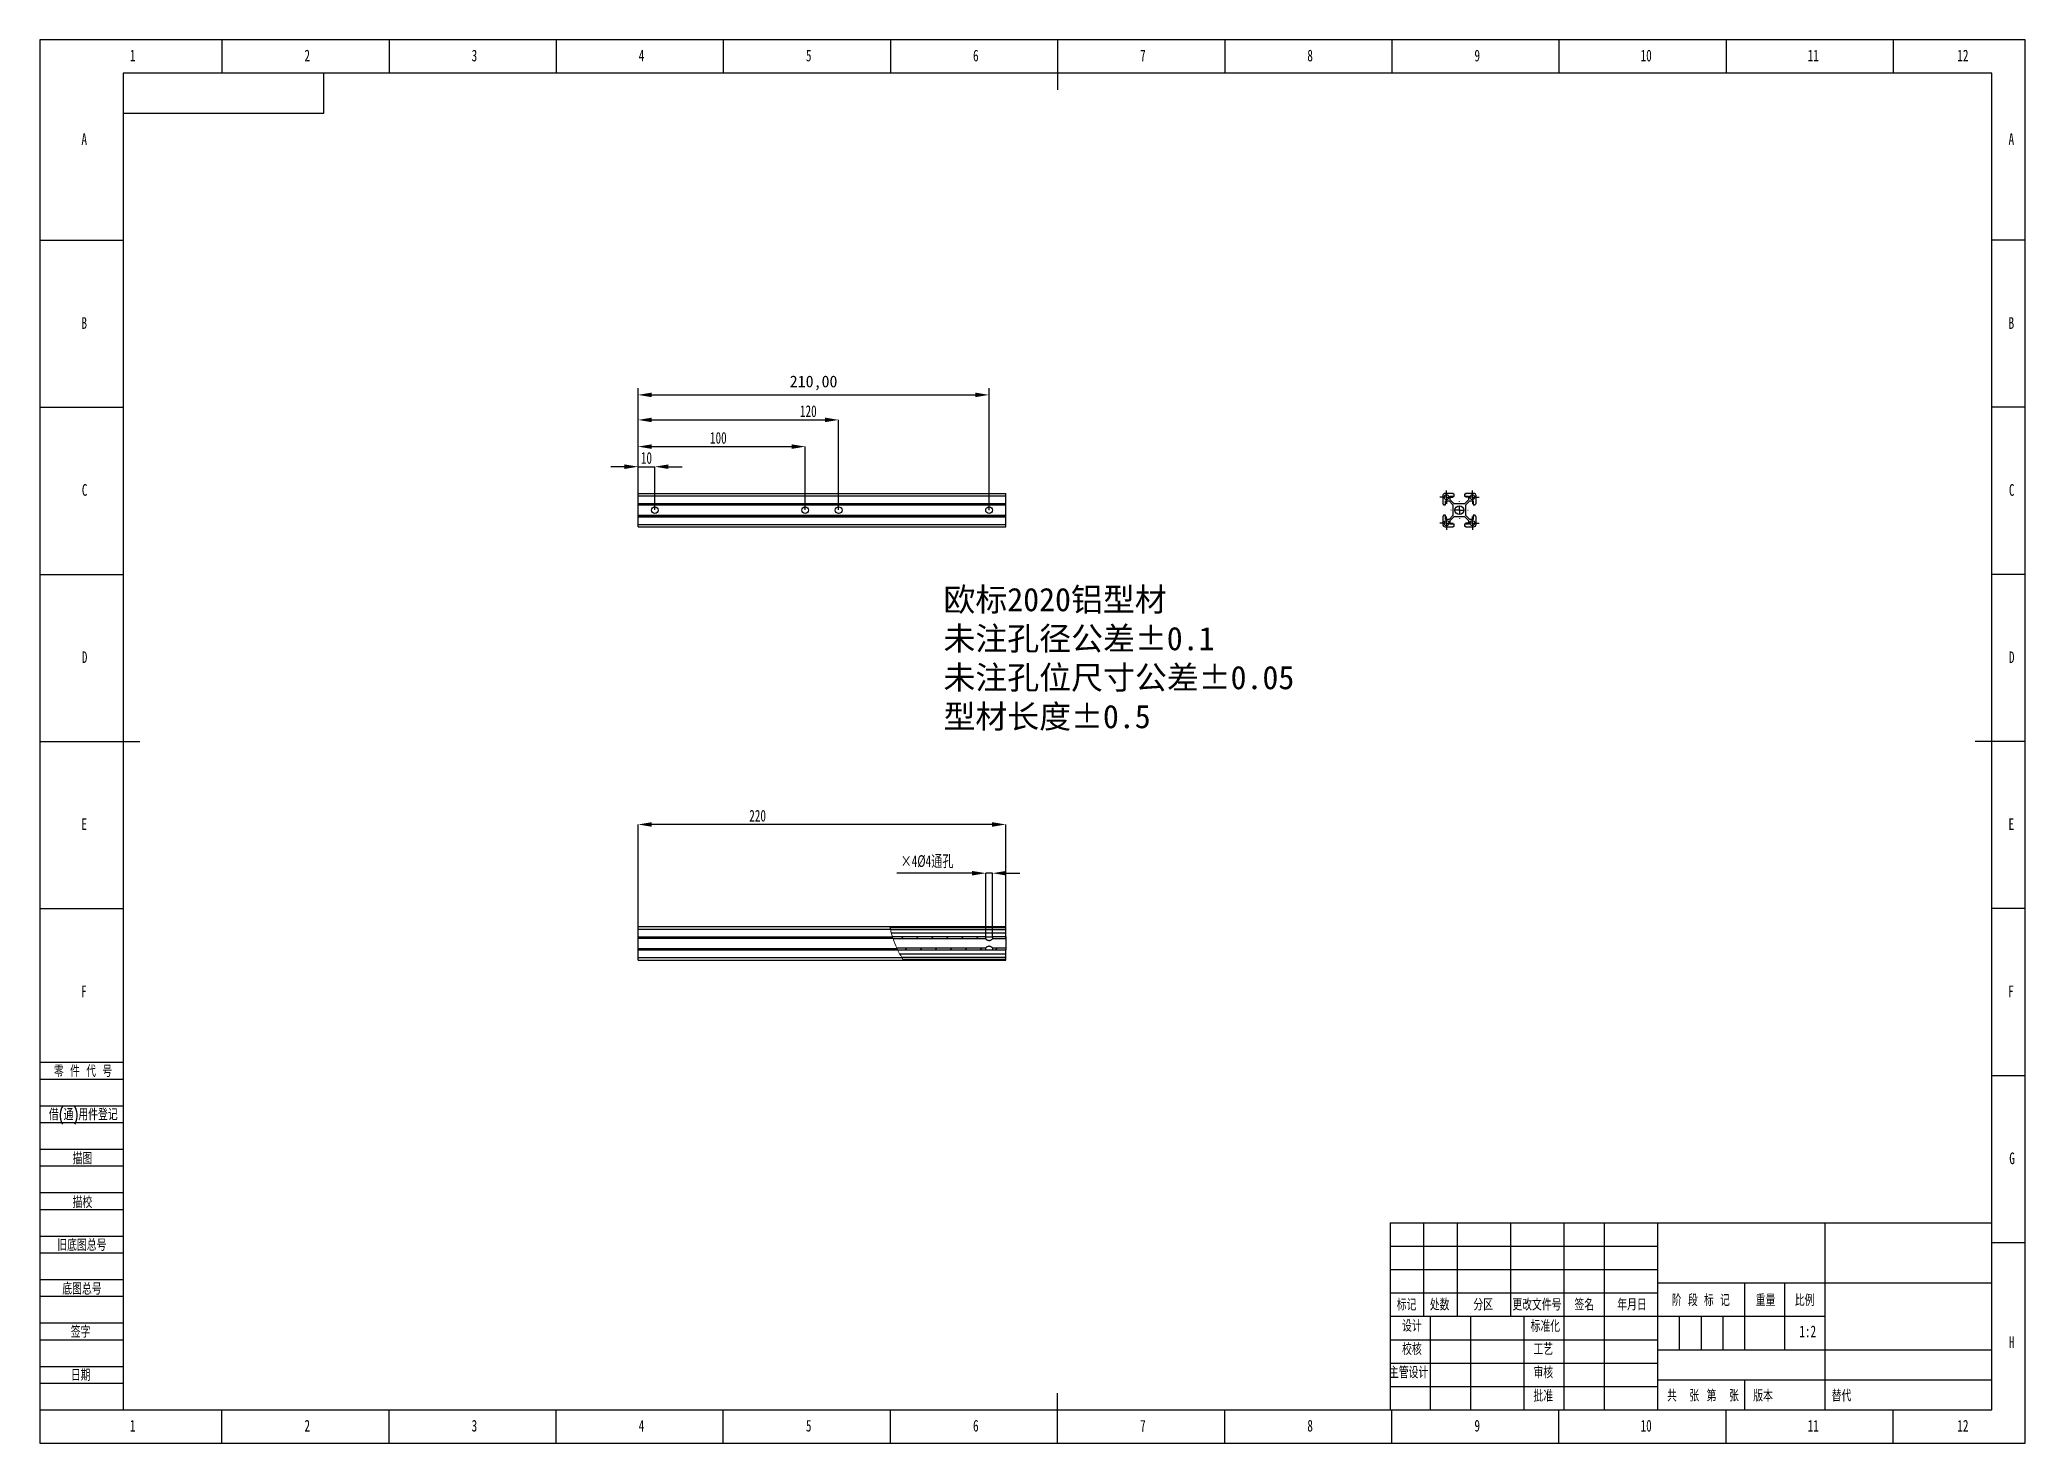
# Model space of a CAD drawing. Header units: millimetres. Extents: x 0 to 594, y 0 to 420.
import ezdxf

# ---------------------------------------------------------------- set-up
doc = ezdxf.new("R2010")
doc.units = ezdxf.units.MM
doc.header["$PDSIZE"] = -1
for name, color, linetype in [('10', 7, 'Continuous'), ('5', 7, 'Continuous'), ('SLD-0', 7, 'Continuous')]:
    doc.layers.add(name, color=color, linetype=linetype)
doc.layers.add('文字层', color=3, linetype='Continuous', lineweight=25)
doc.styles.add('SLDTEXTSTYLE0', font='TXT', dxfattribs={"width": 0.7, "bigfont": 'bigfont'})
doc.styles.add('SLDTEXTSTYLE1', font='TXT', dxfattribs={"width": 0.614286, "bigfont": 'bigfont'})
doc.styles.add('SLDTEXTSTYLE2', font='TXT', dxfattribs={"width": 0.6, "bigfont": 'bigfont'})
doc.styles.add('SLDTEXTSTYLE3', font='TXT', dxfattribs={"width": 0.7})
doc.dimstyles.new('ISO-25', dxfattribs={"dimtxt": 2.5, "dimasz": 2.5, "dimexe": 1.25, "dimexo": 0.625, "dimtad": 1, "dimtxsty": 'Standard', "dimcen": 2.5, "dimadec": 0, "dimazin": 0, "dimtfac": 1, "dimtmove": 0, "dimatfit": 3, "dimfxl": 1, "dimarcsym": 0})
doc.dimstyles.new('SLDDIMSTYLE0', dxfattribs={"dimtxt": 3.5, "dimasz": 4.08, "dimexe": 0, "dimexo": 0.0625, "dimgap": 0.875, "dimtad": 2, "dimlfac": 2, "dimrnd": 1e-09, "dimzin": 12, "dimdsep": 46, "dimtxsty": 'SLDTEXTSTYLE3', "dimsah": 1, "dimcen": 0.09, "dimadec": 0, "dimazin": 3, "dimtfac": 1, "dimtmove": 0, "dimatfit": 0, "dimfxl": 1, "dimfrac": 2, "dimtolj": 1, "dimtzin": 12, "dimarcsym": 0})
doc.dimstyles.new('SLDDIMSTYLE1', dxfattribs={"dimtxt": 3.5, "dimasz": 4.08, "dimexe": 0, "dimexo": 0.0625, "dimgap": 0.875, "dimtad": 2, "dimlfac": 2, "dimrnd": 1e-09, "dimzin": 12, "dimdsep": 46, "dimtxsty": 'SLDTEXTSTYLE3', "dimsah": 1, "dimcen": 0.09, "dimadec": 0, "dimazin": 3, "dimtfac": 1, "dimtofl": 0, "dimtmove": 0, "dimatfit": 3, "dimfxl": 1, "dimfrac": 2, "dimtolj": 1, "dimtzin": 12, "dimarcsym": 0})
pattern_1 = [(45, (70.865, 0), (-2.245064, 2.245064), [])]

# ---------------------------------------------------------------- blocks, each defined once
blk = doc.blocks.new('_D')
at = {"layer": 'Defpoints', "color": 0, "transparency": 16777216}
for p in [(184.01, 292.23), (179.01, 284.23), (184.01, 279.23)]:
    blk.add_point(p, dxfattribs=at)
at = {"layer": '文字层', "color": 0, "lineweight": -2, "transparency": 16777216}
for p, q in [((174.93, 292.23), (170.85, 292.23)), ((179.01, 284.29), (179.01, 292.23)), ((179.01, 292.23), (184.01, 292.23)), ((184.01, 279.29), (184.01, 292.23)), ((188.09, 292.23), (192.17, 292.23))]:
    blk.add_line(p, q, dxfattribs=at)
at = {"layer": '文字层', "color": 0, "transparency": 16777216}
for points in [[(174.93, 292.91), (174.93, 291.55), (179.01, 292.23)], [(188.09, 292.91), (188.09, 291.55), (184.01, 292.23)]]:
    blk.add_solid(points, dxfattribs=at)
at = {"layer": '文字层', "color": 0, "transparency": 16777216, "insert": (181.51, 296.61), "char_height": 3.5, "attachment_point": 2, "style": 'SLDTEXTSTYLE3'}
blk.add_mtext('\\A1;10', dxfattribs=at)
blk = doc.blocks.new('_D_1')
at = {"layer": 'Defpoints', "color": 0, "transparency": 16777216}
for p in [(229.01, 298.24), (179.01, 284.23), (229.01, 279.23)]:
    blk.add_point(p, dxfattribs=at)
at = {"layer": '文字层', "color": 0, "lineweight": -2, "transparency": 16777216}
for p, q in [((179.01, 284.29), (179.01, 298.24)), ((183.09, 298.24), (224.93, 298.24)), ((229.01, 279.29), (229.01, 298.24))]:
    blk.add_line(p, q, dxfattribs=at)
at = {"layer": '文字层', "color": 0, "transparency": 16777216}
for points in [[(183.09, 298.92), (183.09, 297.56), (179.01, 298.24)], [(224.93, 298.92), (224.93, 297.56), (229.01, 298.24)]]:
    blk.add_solid(points, dxfattribs=at)
at = {"layer": '文字层', "color": 0, "transparency": 16777216, "insert": (203.02, 302.61), "char_height": 3.5, "attachment_point": 2, "style": 'SLDTEXTSTYLE3'}
blk.add_mtext('\\A1;100', dxfattribs=at)
blk = doc.blocks.new('_D_2')
at = {"layer": 'Defpoints', "color": 0, "transparency": 16777216}
for p in [(239.01, 306.23), (179.01, 284.23), (239.01, 279.23)]:
    blk.add_point(p, dxfattribs=at)
at = {"layer": '文字层', "color": 0, "lineweight": -2, "transparency": 16777216}
for p, q in [((179.01, 284.29), (179.01, 306.23)), ((183.09, 306.23), (234.93, 306.23)), ((239.01, 279.29), (239.01, 306.23))]:
    blk.add_line(p, q, dxfattribs=at)
at = {"layer": '文字层', "color": 0, "transparency": 16777216}
for points in [[(183.09, 306.91), (183.09, 305.55), (179.01, 306.23)], [(234.93, 306.91), (234.93, 305.55), (239.01, 306.23)]]:
    blk.add_solid(points, dxfattribs=at)
at = {"layer": '文字层', "color": 0, "transparency": 16777216, "insert": (229.94, 310.6), "char_height": 3.5, "attachment_point": 2, "style": 'SLDTEXTSTYLE3'}
blk.add_mtext('\\A1;120', dxfattribs=at)
blk = doc.blocks.new('_D_4')
at = {"layer": 'Defpoints', "color": 0, "transparency": 16777216}
for p in [(179.01, 185.17), (179.01, 151.17), (289.01, 151.17)]:
    blk.add_point(p, dxfattribs=at)
at = {"layer": '文字层', "color": 0, "lineweight": -2, "transparency": 16777216}
for p, q in [((179.01, 151.23), (179.01, 185.17)), ((284.93, 185.17), (183.09, 185.17)), ((289.01, 151.23), (289.01, 185.17))]:
    blk.add_line(p, q, dxfattribs=at)
at = {"layer": '文字层', "color": 0, "transparency": 16777216}
for points in [[(183.09, 185.85), (183.09, 184.49), (179.01, 185.17)], [(284.93, 185.85), (284.93, 184.49), (289.01, 185.17)]]:
    blk.add_solid(points, dxfattribs=at)
at = {"layer": '文字层', "color": 0, "transparency": 16777216, "insert": (214.77, 189.54), "char_height": 3.5, "attachment_point": 2, "style": 'SLDTEXTSTYLE3'}
blk.add_mtext('\\A1;220', dxfattribs=at)
blk = doc.blocks.new('_D_5')
at = {"layer": 'Defpoints', "color": 0, "transparency": 16777216}
for p in [(283.01, 170.59), (283.01, 151.52), (285.01, 151.52)]:
    blk.add_point(p, dxfattribs=at)
at = {"layer": '文字层', "color": 0, "lineweight": -2, "transparency": 16777216}
for p, q in [((278.93, 170.59), (256.39, 170.59)), ((283.01, 151.58), (283.01, 170.59)), ((285.01, 170.59), (283.01, 170.59)), ((285.01, 151.58), (285.01, 170.59)), ((289.09, 170.59), (293.17, 170.59))]:
    blk.add_line(p, q, dxfattribs=at)
at = {"layer": '文字层', "color": 0, "transparency": 16777216}
for points in [[(278.93, 171.27), (278.93, 169.91), (283.01, 170.59)], [(289.09, 171.27), (289.09, 169.91), (285.01, 170.59)]]:
    blk.add_solid(points, dxfattribs=at)
at = {"layer": '文字层', "color": 0, "transparency": 16777216, "insert": (265.46, 175.97), "char_height": 3.5, "width": 23.9065, "attachment_point": 2, "style": 'SLDTEXTSTYLE3'}
blk.add_mtext('\\A1;{\\fSimSun|b0|i0|c134|p2;×4}%%C4{\\fSimSun|b0|i0|c134|p2;通孔}', dxfattribs=at)
blk = doc.blocks.new('SW_CENTERMARKSYMBOL_4')
at = {"layer": '10', "color": 0}
for p, q in [((-2.5, 0), (-2.575, 0)), ((0, 0), (-1.25, 0)), ((0, 2.5), (0, 2.575)), ((0, 0), (0, 1.25)), ((0, 0), (0, -1.25)), ((0, 0), (1.25, 0)), ((2.5, 0), (2.575, 0)), ((0, -2.5), (0, -2.575))]:
    blk.add_line(p, q, dxfattribs=at)
blk = doc.blocks.new('SW_CENTERMARKSYMBOL_5')
at = {"layer": '10', "color": 0}
for p, q in [((-1.25, 0), (-2, 0)), ((0, 0), (-1.25, 0)), ((0, 1.25), (0, 2)), ((0, 0), (0, 1.25)), ((0, 0), (0, -1.25)), ((0, 0), (1.25, 0)), ((1.25, 0), (2, 0)), ((0, -1.25), (0, -2))]:
    blk.add_line(p, q, dxfattribs=at)
blk = doc.blocks.new('SW_CENTERMARKSYMBOL_6')
at = {"layer": '10', "color": 0}
for p, q in [((-1.25, 0), (-2, 0)), ((0, 0), (-1.25, 0)), ((0, 1.25), (0, 2)), ((0, 0), (0, 1.25)), ((0, 0), (0, -1.25)), ((0, 0), (1.25, 0)), ((1.25, 0), (2, 0)), ((0, -1.25), (0, -2))]:
    blk.add_line(p, q, dxfattribs=at)
blk = doc.blocks.new('SW_CENTERMARKSYMBOL_7')
at = {"layer": '10', "color": 0}
for p, q in [((-1.25, 0), (-2, 0)), ((0, 0), (-1.25, 0)), ((0, 1.25), (0, 2)), ((0, 0), (0, 1.25)), ((0, 0), (0, -1.25)), ((0, 0), (1.25, 0)), ((1.25, 0), (2, 0)), ((0, -1.25), (0, -2))]:
    blk.add_line(p, q, dxfattribs=at)
blk = doc.blocks.new('SW_CENTERMARKSYMBOL_8')
at = {"layer": '10', "color": 0}
for p, q in [((-1.25, 0), (-2, 0)), ((0, 0), (-1.25, 0)), ((0, 1.25), (0, 2)), ((0, 0), (0, 1.25)), ((0, 0), (0, -1.25)), ((0, 0), (1.25, 0)), ((1.25, 0), (2, 0)), ((0, -1.25), (0, -2))]:
    blk.add_line(p, q, dxfattribs=at)
blk = doc.blocks.new('*D17')
at = {"layer": 'Defpoints', "color": 0, "transparency": 16777216}
for p in [(284.01, 313.72), (179.01, 279.23), (284.01, 279.23)]:
    blk.add_point(p, dxfattribs=at)
at = {"layer": '文字层', "color": 0, "lineweight": -2, "transparency": 16777216}
for p, q in [((179.01, 279.23), (179.01, 315.72)), ((284.01, 279.23), (284.01, 315.72)), ((183.09, 313.72), (279.93, 313.72))]:
    blk.add_line(p, q, dxfattribs=at)
at = {"layer": '文字层', "color": 0, "transparency": 16777216}
for points in [[(183.09, 314.4), (183.09, 313.04), (179.01, 313.72)], [(279.93, 314.4), (279.93, 313.04), (284.01, 313.72)]]:
    blk.add_solid(points, dxfattribs=at)
at = {"layer": '文字层', "color": 0, "transparency": 16777216, "insert": (231.51, 317.29), "char_height": 3.5, "attachment_point": 5}
blk.add_mtext('210,00', dxfattribs=at)

msp = doc.modelspace()

# ---------------------------------------------------------------- hatches: boundary and pattern name
at = {"layer": '10', "linetype": 'Continuous', "lineweight": 18}
h = msp.add_hatch(dxfattribs=at)
h.set_pattern_fill('ANSI31', color=256, style=0)
h.set_pattern_definition(pattern_1)
edge = h.paths.add_edge_path(flags=0)
edge.add_line((283.0129, 151.5194), (255.0887, 151.5194))
edge.add_spline(control_points=[(255.0887, 151.5194), (255.1505, 151.3205), (255.2156, 151.1204), (255.2841, 150.9194)], knot_values=[0.29268835, 0.29268835, 0.29268835, 0.29268835, 0.29775116, 0.29775116, 0.29775116, 0.29775116], weights=[1, 1, 1, 1], degree=3, periodic=0)
edge.add_line((255.2841, 150.9194), (283.0129, 150.9194))
edge.add_line((283.0129, 150.9194), (283.0129, 151.5194))
h = msp.add_hatch(dxfattribs=at)
h.set_pattern_fill('ANSI31', color=256, style=0)
h.set_pattern_definition(pattern_1)
h.paths.add_polyline_path([(289.0129, 151.5194), (285.0129, 151.5194), (285.0129, 150.9194), (289.0129, 150.9194)], flags=0)
h = msp.add_hatch(dxfattribs=at)
h.set_pattern_fill('ANSI31', color=256, style=0)
h.set_pattern_definition(pattern_1)
edge = h.paths.add_edge_path(flags=0)
edge.add_line((256.643, 147.6694), (283.0129, 147.6694))
edge.add_line((283.0129, 147.6694), (283.0129, 148.2694))
edge.add_line((283.0129, 148.2694), (256.3551, 148.2694))
edge.add_spline(control_points=[(256.3551, 148.2694), (256.4483, 148.0695), (256.5443, 147.8694), (256.643, 147.6694)], knot_values=[0.31970545, 0.31970545, 0.31970545, 0.31970545, 0.32463854, 0.32463854, 0.32463854, 0.32463854], weights=[1, 1, 1, 1], degree=3, periodic=0)
h = msp.add_hatch(dxfattribs=at)
h.set_pattern_fill('ANSI31', color=256, style=0)
h.set_pattern_definition(pattern_1)
h.paths.add_polyline_path([(289.0129, 148.2694), (285.0129, 148.2694), (285.0129, 147.6694), (289.0129, 147.6694)], flags=0)

# ---------------------------------------------------------------- linework, layer by layer
at = {"color": 7, "linetype": 'Continuous', "lineweight": 25}
for p, q in [((179.0129, 284.2267), (289.0129, 284.2267)), ((179.0129, 283.4767), (179.0129, 284.2267)), ((179.0129, 283.4767), (289.0129, 283.4767)), ((179.0129, 281.1767), (179.0129, 283.4767)), ((179.0129, 281.1767), (289.0129, 281.1767)), ((179.0129, 281.0267), (179.0129, 281.1767)), ((179.0129, 281.0267), (289.0129, 281.0267)), ((179.0129, 280.7767), (179.0129, 281.0267)), ((179.0129, 280.7767), (289.0129, 280.7767)), ((179.0129, 277.6767), (179.0129, 280.7767)), ((289.0129, 283.4767), (289.0129, 284.2267)), ((289.0129, 281.1767), (289.0129, 283.4767)), ((289.0129, 281.0267), (289.0129, 281.1767)), ((289.0129, 280.7767), (289.0129, 281.0267)), ((289.0129, 277.6767), (289.0129, 280.7767)), ((419.7135, 283.4767), (419.7135, 281.1767)), ((419.8635, 281.0267), (419.9635, 281.0267)), ((419.9635, 281.0267), (419.9635, 280.7767)), ((419.9635, 280.7767), (420.5635, 280.7767)), ((422.7635, 284.2267), (420.4635, 284.2267)), ((420.5635, 281.9767), (421.61, 281.9767)), ((420.5635, 280.7767), (420.5635, 281.9767)), ((421.61, 281.9767), (422.7885, 280.7981)), ((421.9635, 283.3767), (423.1635, 283.3767)), ((421.9635, 282.3302), (421.9635, 283.3767)), ((423.1421, 281.1517), (421.9635, 282.3302)), ((422.7885, 280.7981), (422.7885, 277.6552)), ((422.9135, 283.9767), (422.9135, 284.0767)), ((423.1635, 283.9767), (422.9135, 283.9767)), ((426.285, 281.1517), (423.1421, 281.1517)), ((423.1635, 283.3767), (423.1635, 283.9767)), ((426.2635, 283.9767), (426.2635, 283.3767)), ((426.5135, 283.9767), (426.2635, 283.9767)), ((426.2635, 283.3767), (427.4635, 283.3767)), ((427.4635, 282.3302), (426.285, 281.1517)), ((426.5135, 284.0767), (426.5135, 283.9767)), ((426.6385, 280.7981), (427.8171, 281.9767)), ((426.6385, 277.6552), (426.6385, 280.7981)), ((428.9635, 284.2267), (426.6635, 284.2267)), ((427.4635, 283.3767), (427.4635, 282.3302)), ((427.8171, 281.9767), (428.8635, 281.9767)), ((428.8635, 281.9767), (428.8635, 280.7767)), ((428.8635, 280.7767), (429.4635, 280.7767)), ((429.4635, 281.0267), (429.5635, 281.0267)), ((429.4635, 280.7767), (429.4635, 281.0267)), ((429.7135, 281.1767), (429.7135, 283.4767)), ((179.0129, 277.6767), (289.0129, 277.6767)), ((179.0129, 277.4267), (179.0129, 277.6767)), ((179.0129, 277.4267), (289.0129, 277.4267)), ((179.0129, 277.2767), (179.0129, 277.4267)), ((179.0129, 277.2767), (289.0129, 277.2767)), ((179.0129, 274.9767), (179.0129, 277.2767)), ((179.0129, 274.9767), (289.0129, 274.9767)), ((179.0129, 274.2267), (179.0129, 274.9767)), ((179.0129, 274.2267), (289.0129, 274.2267)), ((289.0129, 277.4267), (289.0129, 277.6767)), ((289.0129, 277.2767), (289.0129, 277.4267)), ((289.0129, 274.9767), (289.0129, 277.2767)), ((289.0129, 274.2267), (289.0129, 274.9767)), ((419.7135, 277.2767), (419.7135, 274.9767)), ((419.9635, 277.4267), (419.8635, 277.4267)), ((419.9635, 277.6767), (419.9635, 277.4267)), ((420.5635, 277.6767), (419.9635, 277.6767)), ((420.4635, 274.2267), (422.7635, 274.2267)), ((420.5635, 276.4767), (420.5635, 277.6767)), ((421.61, 276.4767), (420.5635, 276.4767)), ((422.7885, 277.6552), (421.61, 276.4767)), ((421.9635, 276.1231), (423.1421, 277.3017)), ((421.9635, 275.0767), (421.9635, 276.1231)), ((423.1635, 275.0767), (421.9635, 275.0767)), ((422.9135, 274.4767), (423.1635, 274.4767)), ((422.9135, 274.3767), (422.9135, 274.4767)), ((423.1421, 277.3017), (426.285, 277.3017)), ((423.1635, 274.4767), (423.1635, 275.0767)), ((426.2635, 275.0767), (426.2635, 274.4767)), ((427.4635, 275.0767), (426.2635, 275.0767)), ((426.2635, 274.4767), (426.5135, 274.4767)), ((426.285, 277.3017), (427.4635, 276.1231)), ((426.5135, 274.4767), (426.5135, 274.3767)), ((427.8171, 276.4767), (426.6385, 277.6552)), ((426.6635, 274.2267), (428.9635, 274.2267)), ((427.4635, 276.1231), (427.4635, 275.0767)), ((428.8635, 276.4767), (427.8171, 276.4767)), ((429.4635, 277.6767), (428.8635, 277.6767)), ((428.8635, 277.6767), (428.8635, 276.4767)), ((429.4635, 277.4267), (429.4635, 277.6767)), ((429.5635, 277.4267), (429.4635, 277.4267)), ((429.7135, 274.9767), (429.7135, 277.2767)), ((179.0129, 154.5944), (254.4019, 154.5944)), ((179.0129, 153.8444), (179.0129, 154.5944)), ((254.4019, 154.5944), (289.0129, 154.5944)), ((254.4218, 154.4444), (289.0129, 154.4444)), ((289.0129, 154.4444), (289.0129, 154.5944)), ((289.0129, 154.3444), (289.0129, 154.4444)), ((179.0129, 153.8444), (254.516, 153.8444)), ((179.0129, 151.5444), (179.0129, 153.8444)), ((179.0129, 151.5444), (255.081, 151.5444)), ((179.0129, 151.3944), (179.0129, 151.5444)), ((179.0129, 151.3944), (255.1279, 151.3944)), ((179.0129, 151.1444), (179.0129, 151.3944)), ((179.0129, 151.1444), (255.2087, 151.1444)), ((179.0129, 148.0444), (179.0129, 151.1444)), ((254.4358, 154.3444), (289.0129, 154.3444)), ((254.5394, 153.7444), (289.0129, 153.7444)), ((254.7848, 152.698), (289.0129, 152.698)), ((283.0129, 151.5194), (255.0887, 151.5194)), ((283.0129, 150.9194), (255.2841, 150.9194)), ((283.0129, 150.9194), (283.0129, 151.5194)), ((283.0129, 151.5194), (285.0129, 151.5194)), ((285.0129, 151.5194), (285.0129, 150.9194)), ((289.0129, 151.5194), (285.0129, 151.5194)), ((289.0129, 150.9194), (285.0129, 150.9194)), ((289.0129, 153.7444), (289.0129, 154.3444)), ((289.0129, 152.698), (289.0129, 153.7444)), ((289.0129, 151.5194), (289.0129, 152.698)), ((289.0129, 151.5194), (289.0129, 150.9194)), ((289.0129, 150.9194), (289.0129, 148.2694)), ((179.0129, 148.0444), (256.4611, 148.0444)), ((179.0129, 147.7944), (179.0129, 148.0444)), ((179.0129, 147.7944), (256.5817, 147.7944)), ((179.0129, 147.6444), (179.0129, 147.7944)), ((179.0129, 147.6444), (256.6554, 147.6444)), ((179.0129, 145.3444), (179.0129, 147.6444)), ((179.0129, 145.3444), (257.9182, 145.3444)), ((179.0129, 144.5944), (179.0129, 145.3444)), ((179.0129, 144.5944), (258.386, 144.5944)), ((256.3551, 148.2694), (283.0129, 148.2694)), ((256.643, 147.6694), (283.0129, 147.6694)), ((257.2887, 146.4909), (289.0129, 146.4909)), ((257.8633, 145.4444), (289.0129, 145.4444)), ((258.2269, 144.8444), (289.0129, 144.8444)), ((258.2902, 144.7444), (289.0129, 144.7444)), ((258.386, 144.5944), (289.0129, 144.5944)), ((283.0129, 147.6694), (283.0129, 148.2694)), ((283.0129, 147.6694), (285.0129, 147.6694)), ((285.0129, 148.2694), (289.0129, 148.2694)), ((285.0129, 148.2694), (285.0129, 147.6694)), ((285.0129, 147.6694), (289.0129, 147.6694)), ((289.0129, 148.2694), (289.0129, 147.6694)), ((289.0129, 146.4909), (289.0129, 147.6694)), ((289.0129, 145.4444), (289.0129, 146.4909)), ((289.0129, 144.8444), (289.0129, 145.4444)), ((289.0129, 144.7444), (289.0129, 144.8444)), ((289.0129, 144.5944), (289.0129, 144.7444))]:
    msp.add_line(p, q, dxfattribs=at)
at = {"color": 7, "linetype": 'Continuous'}
for q in [(424.7135, 279.2831), (424.7417, 279.2267)]:
    msp.add_line((424.7135, 279.2267), q, dxfattribs=at)
at = {"color": 7, "linetype": 'Continuous', "lineweight": 25}
for centre, radius in [((184.0129, 279.2267), 1), ((229.0129, 279.2267), 1), ((239.0129, 279.2267), 1), ((284.0129, 279.2267), 1), ((420.8385, 283.1017), 0.75), ((424.7135, 279.2267), 1.325), ((428.5885, 283.1017), 0.75), ((420.8385, 275.3517), 0.75), ((428.5885, 275.3517), 0.75)]:
    msp.add_circle(centre, radius, dxfattribs=at)
for centre, radius, start, end in [((420.4635, 283.4767), 0.75, 90, 180), ((419.8635, 281.1767), 0.15, 180, 270), ((422.7635, 284.0767), 0.15, 0, 90), ((426.6635, 284.0767), 0.15, 90, 180), ((428.9635, 283.4767), 0.75, 0, 90), ((429.5635, 281.1767), 0.15, 270, 0), ((419.8635, 277.2767), 0.15, 90, 180), ((420.4635, 274.9767), 0.75, 180, 270), ((422.7635, 274.3767), 0.15, 270, 0), ((426.6635, 274.3767), 0.15, 180, 270), ((428.9635, 274.9767), 0.75, 270, 0), ((429.5635, 277.2767), 0.15, 0, 90)]:
    msp.add_arc(centre, radius, start, end, dxfattribs=at)
at = {"color": 7, "linetype": 'Continuous', "lineweight": 18}
for points, knots in [([(254.516, 153.8444), (254.5073, 153.8935), (254.4989, 153.9418), (254.483, 154.0369), (254.4753, 154.0842), (254.4609, 154.1748), (254.4543, 154.2178), (254.4421, 154.2992), (254.4365, 154.338), (254.4217, 154.4423), (254.4143, 154.4986), (254.4044, 154.5743), (254.4019, 154.5944), (254.4019, 154.5944)], [0, 0, 0, 0, 0.125, 0.125, 0.25, 0.25, 0.375, 0.375, 0.5, 0.5, 0.75, 0.75, 1, 1, 1, 1]), ([(255.1279, 151.3944), (255.1279, 151.3944), (255.1225, 151.4117), (255.1049, 151.4675), (255.093, 151.5057), (255.081, 151.5444)], [0, 0, 0, 0, 0.5, 0.5, 1, 1, 1, 1]), ([(256.6554, 147.6444), (256.6368, 147.682), (256.6187, 147.7188), (256.5905, 147.7762), (256.5817, 147.7944), (256.5817, 147.7944)], [0, 0, 0, 0, 0.5, 0.5, 1, 1, 1, 1]), ([(258.386, 144.5944), (258.386, 144.5944), (258.3823, 144.6002), (258.3679, 144.6226), (258.3571, 144.6395), (258.3164, 144.7031), (258.2776, 144.764), (258.1874, 144.907), (258.1365, 144.9884), (258.0288, 145.1626), (257.974, 145.2522), (257.9182, 145.3444)], [0, 0, 0, 0, 0.125, 0.125, 0.25, 0.25, 0.5, 0.5, 0.75, 0.75, 1, 1, 1, 1])]:
    msp.add_open_spline(points, degree=3, knots=knots, dxfattribs=at)
for points in [[(254.516, 153.8444), (254.6474, 153.103), (254.8375, 152.3324), (255.081, 151.5444)], [(255.1279, 151.3944), (255.1543, 151.3113), (255.1812, 151.228), (255.2087, 151.1444)], [(255.2017, 151.1659), (255.5399, 150.1357), (255.967, 149.0794), (256.4713, 148.023)], [(256.4611, 148.0444), (256.5008, 147.9611), (256.541, 147.8778), (256.5817, 147.7944)], [(256.6554, 147.6444), (257.0373, 146.8728), (257.4597, 146.1027), (257.9182, 145.3444)]]:
    msp.add_open_spline(points, degree=3, dxfattribs=at)
at = {"color": 7, "linetype": 'Continuous', "lineweight": 25}
for points in [[(283.0129, 150.9194), (283.0129, 150.9194), (283.0201, 150.914), (283.0476, 150.8934), (283.0683, 150.878), (283.1464, 150.8213), (283.2208, 150.7684), (283.3547, 150.6843), (283.4036, 150.6551), (283.5072, 150.5992), (283.5622, 150.5721), (283.6807, 150.5235), (283.7439, 150.5021), (283.8751, 150.4723), (283.9446, 150.4637), (284.0812, 150.4637), (284.1504, 150.4722), (284.2821, 150.5022), (284.3453, 150.5235), (284.4639, 150.5722), (284.519, 150.5994), (284.6228, 150.6554), (284.6717, 150.6846), (284.7608, 150.7406), (284.8011, 150.7676), (284.8735, 150.8174), (284.9056, 150.8403), (284.9576, 150.8781), (284.9782, 150.8934), (285.0059, 150.9142), (285.0129, 150.9194), (285.0129, 150.9194)], [(285.0129, 148.2694), (285.0129, 148.2694), (285.0058, 148.2749), (284.9782, 148.2955), (284.9575, 148.3109), (284.8794, 148.3676), (284.805, 148.4205), (284.6712, 148.5046), (284.6223, 148.5338), (284.5186, 148.5897), (284.4636, 148.6168), (284.3452, 148.6654), (284.2819, 148.6868), (284.1508, 148.7166), (284.0812, 148.7252), (283.9446, 148.7252), (283.8755, 148.7167), (283.7438, 148.6867), (283.6806, 148.6654), (283.5619, 148.6167), (283.5068, 148.5895), (283.4031, 148.5335), (283.3541, 148.5043), (283.2651, 148.4483), (283.2247, 148.4213), (283.1523, 148.3715), (283.1203, 148.3486), (283.0682, 148.3108), (283.0477, 148.2955), (283.0199, 148.2747), (283.0129, 148.2694), (283.0129, 148.2694)]]:
    msp.add_open_spline(points, degree=3, knots=[0, 0, 0, 0, 0.0625, 0.0625, 0.125, 0.125, 0.25, 0.25, 0.3125, 0.3125, 0.375, 0.375, 0.4375, 0.4375, 0.5, 0.5, 0.5625, 0.5625, 0.625, 0.625, 0.6875, 0.6875, 0.75, 0.75, 0.8125, 0.8125, 0.875, 0.875, 0.9375, 0.9375, 1, 1, 1, 1], dxfattribs=at)
at = {"color": 7, "linetype": 'Continuous'}
msp.add_point((424.7135, 279.2267), dxfattribs=at)
at = {"layer": '5', "color": 7}
for p, q in [((594.0053, 420), (0, 420)), ((0, 420), (0, 0)), ((594.0053, 0), (594.0053, 420)), ((0, 114), (25, 114)), ((0, 109), (25, 109)), ((0, 101), (25, 101)), ((0, 96), (25, 96)), ((0, 88), (25, 88)), ((0, 83), (25, 83)), ((0, 75), (25, 75)), ((0, 70), (25, 70)), ((0, 62), (25, 62)), ((0, 57), (25, 57)), ((404, 59), (484, 59)), ((0, 49), (25, 49)), ((404, 52), (484, 52)), ((0, 44), (25, 44)), ((0, 36), (25, 36)), ((490.5, 38), (490.5, 28)), ((497, 38), (497, 28)), ((503.5, 38), (503.5, 28)), ((0, 31), (25, 31)), ((0, 23), (25, 23)), ((0, 18), (25, 18)), ((0, 0), (594.0053, 0))]:
    msp.add_line(p, q, dxfattribs=at)
at = {"layer": '5'}
for p, q in [((54.5, 420), (54.5, 410)), ((104.5, 420), (104.5, 410)), ((154.5, 420), (154.5, 410)), ((204.5, 420), (204.5, 410)), ((254.5, 420), (254.5, 410)), ((354.5, 420), (354.5, 410)), ((404.5, 420), (404.5, 410)), ((454.5, 420), (454.5, 410)), ((504.5, 420), (504.5, 410)), ((554.5, 420), (554.5, 410)), ((0, 360), (25, 360)), ((594.0053, 360), (584.0053, 360)), ((0, 310), (25, 310)), ((594.0053, 310), (584.0053, 310)), ((0, 260), (25, 260)), ((594.0053, 260), (584.0053, 260)), ((0, 160), (25, 160)), ((594.0053, 160), (584.0053, 160)), ((594.0053, 110), (584.0053, 110)), ((594.0053, 60), (584.0053, 60)), ((54.5, 0), (54.5, 10)), ((104.5, 0), (104.5, 10)), ((154.5, 0), (154.5, 10)), ((204.5, 0), (204.5, 10)), ((254.5, 0), (254.5, 10)), ((354.5, 0), (354.5, 10)), ((404.5, 0), (404.5, 10)), ((454.5, 0), (454.5, 10)), ((504.5, 0), (504.5, 10)), ((554.5, 0), (554.5, 10))]:
    msp.add_line(p, q, dxfattribs=at)
at = {"layer": '5', "lineweight": 25}
for p, q in [((304.5027, 420), (304.5027, 405)), ((0, 210), (30, 210)), ((594.0053, 210), (579.0053, 210)), ((304.5027, 0), (304.5027, 15))]:
    msp.add_line(p, q, dxfattribs=at)
at = {"layer": '5', "color": 7, "lineweight": 25}
for p, q in [((584.0053, 410), (25, 410)), ((25, 410), (25, 10)), ((85, 398), (85, 410)), ((584.0053, 10), (584.0053, 410)), ((25, 398), (85, 398)), ((404, 66), (584, 66)), ((404, 66), (404, 10)), ((414, 66), (414, 38)), ((424, 66), (424, 38)), ((440, 66), (440, 38)), ((456, 66), (456, 10)), ((468, 66), (468, 38)), ((484, 66), (484, 10)), ((534, 66), (534, 38)), ((484, 48), (584, 48)), ((510, 48), (510, 28)), ((522, 48), (522, 28)), ((404, 45), (484, 45)), ((404, 38), (534, 38)), ((416, 38), (416, 10)), ((428, 38), (428, 10)), ((444, 38), (444, 10)), ((468, 38), (468, 10)), ((534, 38), (534, 10)), ((404, 31), (484, 31)), ((404, 24), (484, 24)), ((484, 28), (584, 28)), ((484.0053, 18.9847), (584.0053, 18.9847)), ((510, 18.9847), (510, 10)), ((404, 17), (484, 17)), ((0, 10), (584.0053, 10))]:
    msp.add_line(p, q, dxfattribs=at)

# ---------------------------------------------------------------- block references
at = {"layer": '10'}
for name, p in [('SW_CENTERMARKSYMBOL_5', (420.8385, 283.1017)), ('SW_CENTERMARKSYMBOL_4', (424.7135, 279.2267)), ('SW_CENTERMARKSYMBOL_6', (428.5885, 283.1017)), ('SW_CENTERMARKSYMBOL_8', (420.8385, 275.3517)), ('SW_CENTERMARKSYMBOL_7', (428.5885, 275.3517))]:
    msp.add_blockref(name, p, dxfattribs=at)

# ---------------------------------------------------------------- texts
at = {"insert": (270.3626, 255.9811), "char_height": 7, "attachment_point": 1}
msp.add_mtext_dynamic_manual_height_columns('{\\fSimSun|b0|i0|c134|p2;欧标}2020{\\fSimSun|b0|i0|c134|p2;铝型材\\P未注孔径公差%%P0.1\\P未注孔位尺寸公差%%P0.05\\P型材长度%%P0.5}', width=156.961893, gutter_width=17.5, heights=[63.5232], dxfattribs=at)
at = {"layer": '10', "char_height": 3.5, "attachment_point": 2}
for s, insert, style in [('1', (27.7944, 417.0185), 'SLDTEXTSTYLE3'), ('2', (80.0444, 417.0185), 'SLDTEXTSTYLE3'), ('3', (130.0444, 417.0185), 'SLDTEXTSTYLE3'), ('4', (180.0444, 417.0185), 'SLDTEXTSTYLE3'), ('5', (230.0444, 417.0185), 'SLDTEXTSTYLE3'), ('6', (280.0469, 417.0185), 'SLDTEXTSTYLE3'), ('7', (330.0469, 417.0185), 'SLDTEXTSTYLE3'), ('8', (380.0469, 417.0185), 'SLDTEXTSTYLE3'), ('9', (430.0469, 417.0185), 'SLDTEXTSTYLE3'), ('10', (480.5889, 417.0185), 'SLDTEXTSTYLE3'), ('11', (530.5889, 417.0185), 'SLDTEXTSTYLE3'), ('12', (575.3439, 417.0185), 'SLDTEXTSTYLE3'), ('A', (13.3203, 392.0185), 'SLDTEXTSTYLE3'), ('A', (589.8303, 392.0185), 'SLDTEXTSTYLE3'), ('B', (13.3203, 336.9737), 'SLDTEXTSTYLE3'), ('B', (589.8303, 336.9737), 'SLDTEXTSTYLE3'), ('C', (13.4273, 287.0185), 'SLDTEXTSTYLE3'), ('C', (589.9373, 287.0185), 'SLDTEXTSTYLE3'), ('D', (13.4297, 236.9737), 'SLDTEXTSTYLE3'), ('D', (589.9397, 236.9737), 'SLDTEXTSTYLE3'), ('E', (13.3179, 187.0185), 'SLDTEXTSTYLE3'), ('E', (589.8279, 187.0185), 'SLDTEXTSTYLE3'), ('F', (13.2243, 136.9737), 'SLDTEXTSTYLE3'), ('F', (589.7343, 136.9737), 'SLDTEXTSTYLE3'), ('G', (590.0491, 87.0185), 'SLDTEXTSTYLE3'), ('H', (589.9397, 32.0185), 'SLDTEXTSTYLE3'), ('主管设计', (409.5184, 22.9442), 'SLDTEXTSTYLE0'), ('1', (27.7944, 7.0185), 'SLDTEXTSTYLE3'), ('2', (80.0444, 7.0185), 'SLDTEXTSTYLE3'), ('3', (130.0444, 7.0185), 'SLDTEXTSTYLE3'), ('4', (180.0444, 7.0185), 'SLDTEXTSTYLE3'), ('5', (230.0444, 7.0185), 'SLDTEXTSTYLE3'), ('6', (280.0469, 7.0185), 'SLDTEXTSTYLE3'), ('7', (330.0469, 7.0185), 'SLDTEXTSTYLE3'), ('8', (380.0469, 7.0185), 'SLDTEXTSTYLE3'), ('9', (430.0469, 7.0185), 'SLDTEXTSTYLE3'), ('10', (480.5889, 7.0185), 'SLDTEXTSTYLE3'), ('11', (530.5889, 7.0185), 'SLDTEXTSTYLE3'), ('12', (575.3439, 7.0185), 'SLDTEXTSTYLE3')]:
    msp.add_mtext(s, dxfattribs=dict(at, insert=insert, style=style))
at = {"layer": '10', "color": 7, "char_height": 3.5}
for s, insert, attachment_point, style in [('零 件 代 号', (4.2849, 113.1242), 1, 'SLDTEXTSTYLE1'), ('借(通)用件登记', (2.7355, 100.137), 1, 'SLDTEXTSTYLE0'), ('描图', (12.7617, 86.9834), 2, 'SLDTEXTSTYLE0'), ('描校', (12.7617, 73.8814), 2, 'SLDTEXTSTYLE0'), ('旧底图总号', (5.2617, 61.0888), 1, 'SLDTEXTSTYLE0'), ('底图总号', (6.7617, 47.9751), 1, 'SLDTEXTSTYLE0'), ('标记', (408.9122, 43.2318), 2, 'SLDTEXTSTYLE0'), ('处数', (418.8003, 43.2318), 2, 'SLDTEXTSTYLE0'), ('分区', (431.8304, 43.2318), 2, 'SLDTEXTSTYLE0'), ('更改文件号', (447.9013, 43.2318), 2, 'SLDTEXTSTYLE0'), ('签名', (462.0762, 43.2318), 2, 'SLDTEXTSTYLE0'), ('年月日', (476.3574, 43.2318), 2, 'SLDTEXTSTYLE0'), ('阶 段 标 记', (496.9262, 44.5695), 2, 'SLDTEXTSTYLE1'), ('重量', (516.2895, 44.5695), 2, 'SLDTEXTSTYLE0'), ('比例', (527.9819, 44.5695), 2, 'SLDTEXTSTYLE0'), ('设计', (410.4994, 36.8674), 2, 'SLDTEXTSTYLE0'), ('标准化', (450.4168, 36.8018), 2, 'SLDTEXTSTYLE0'), ('签字', (12.2444, 35.1094), 2, 'SLDTEXTSTYLE0'), ('校核', (410.4994, 29.9213), 2, 'SLDTEXTSTYLE0'), ('工艺', (449.8017, 29.9213), 2, 'SLDTEXTSTYLE0'), ('日期', (12.2444, 22.1483), 2, 'SLDTEXTSTYLE0'), ('审核', (449.8017, 22.9442), 2, 'SLDTEXTSTYLE0'), ('批准', (449.8017, 15.9569), 2, 'SLDTEXTSTYLE0'), ('共  张', (491.6409, 15.9971), 2, 'SLDTEXTSTYLE2'), ('第  张', (503.4958, 15.9971), 2, 'SLDTEXTSTYLE2'), ('版本', (515.5521, 15.9971), 2, 'SLDTEXTSTYLE0')]:
    msp.add_mtext(s, dxfattribs=dict(at, insert=insert, attachment_point=attachment_point, style=style))
at = {"layer": 'SLD-0', "char_height": 3.5}
for s, insert, attachment_point, style in [('1:2', (528.9242, 35.2366), 2, 'SLDTEXTSTYLE3'), ('替代', (536.0783, 15.9971), 1, 'SLDTEXTSTYLE0')]:
    msp.add_mtext(s, dxfattribs=dict(at, insert=insert, attachment_point=attachment_point, style=style))

# ---------------------------------------------------------------- dimensions: what is measured, and where the dimension line sits
at = {"layer": '文字层'}
dim = msp.add_linear_dim(base=(284.0129, 313.7199), p1=(179.0129, 279.2267), p2=(284.0129, 279.2267), dimstyle='ISO-25', override={"dimtxt": 3.5, "dimasz": 4.08, "dimexe": 2, "dimexo": 0, "dimgap": 1.524, "dimtih": 1, "dimtoh": 1, "dimlfac": 2, "dimzin": 0, "dimadec": 2, "dimtzin": 0}, dxfattribs=at)
dim.commit()
dim.dimension.update_dxf_attribs({"geometry": '*D17', "text_midpoint": (231.5129, 317.2856)})
for base, p1, p2, dimstyle, picture, middle in [((239.0129, 306.2267), (179.0129, 284.2267), (239.0129, 279.2267), 'SLDDIMSTYLE1', '_D_2', (229.9369, 306.2267)), ((229.0129, 298.2357), (179.0129, 284.2267), (229.0129, 279.2267), 'SLDDIMSTYLE1', '_D_1', (203.0182, 298.2357)), ((184.0129, 292.2315), (179.0129, 284.2267), (184.0129, 279.2267), 'SLDDIMSTYLE0', '_D', (181.5129, 292.2315)), ((179.0129, 185.1659), (289.0129, 151.1659), (179.0129, 151.1659), 'SLDDIMSTYLE1', '_D_4', (214.7685, 185.1659))]:
    dim = msp.add_linear_dim(base=base, p1=p1, p2=p2, dimstyle=dimstyle, dxfattribs=at)
    dim.commit()
    dim.dimension.update_dxf_attribs({"geometry": picture, "text_midpoint": middle, "dimtype": 160})
dim = msp.add_linear_dim(base=(283.0129, 170.5944), p1=(285.0129, 151.5194), p2=(283.0129, 151.5194), text='{\\fSimSun|b0|i0|c134|p2;×4}%%C<>{\\fSimSun|b0|i0|c134|p2;通孔}', dimstyle='SLDDIMSTYLE0', dxfattribs=at)
dim.commit()
dim.dimension.update_dxf_attribs({"geometry": '_D_5', "text_midpoint": (265.4577, 170.5944), "dimtype": 160})

doc.saveas('drawing.dxf')
